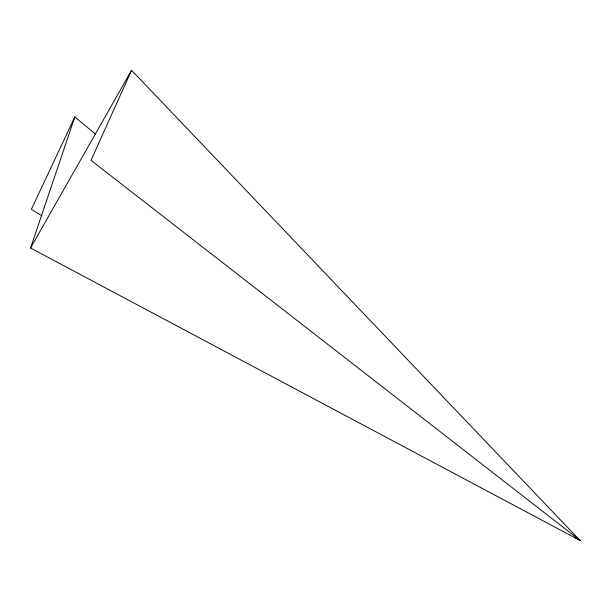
<?xml version="1.0" encoding="UTF-8"?>
<svg xmlns="http://www.w3.org/2000/svg" width="611" height="611" viewBox="0 0 611 611"><rect width="100%" height="100%" fill="white"/><g stroke="black" fill="none" stroke-linecap="round" stroke-linejoin="round"><path stroke-width="0.92" d="M30.55 248.005L131.579 70.288L580.03 540.46L30.55 248.005L74.855 116.884L95.324 134.046M131.579 70.288L91.001 160.349L580.45 540.712M74.855 116.884L31.337 209.367L41.945 215.775M575.134 537.504L580.03 540.46L577.105 538.008"/></g></svg>
